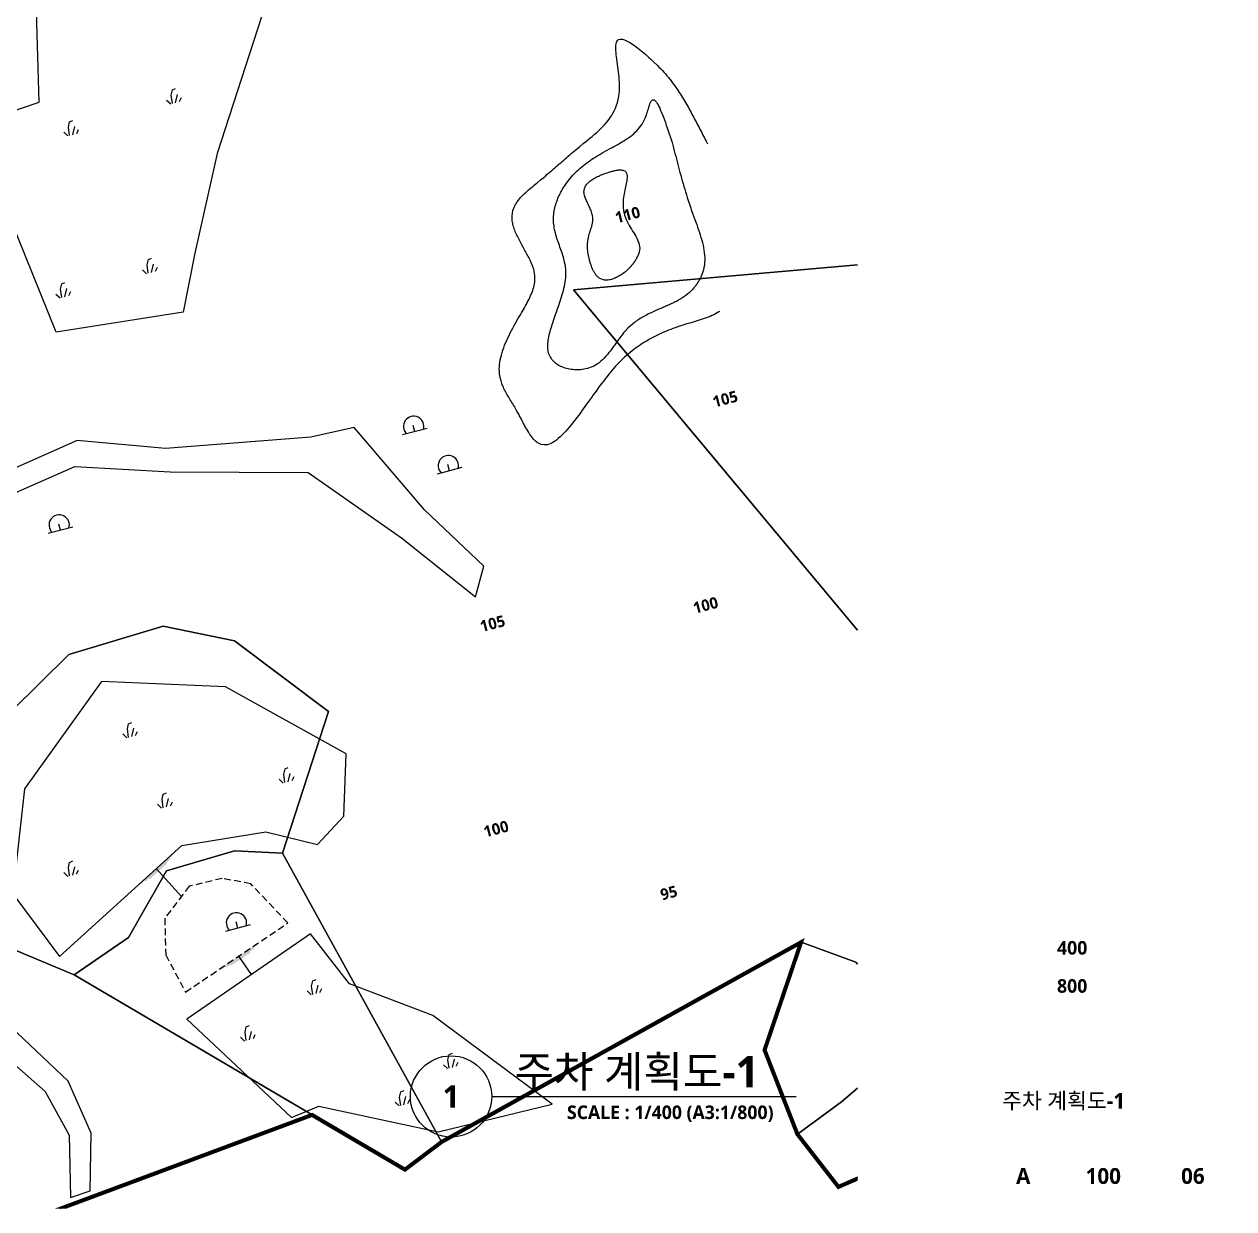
# Model space of a CAD drawing. Header units: millimetres. Extents: x 8000 to 190005487, y 8000 to 455456909.
# Drawn here: x 218247 to 325284, y 8000 to 112890 of the extents above; entities that cross this region are included whole.
import ezdxf
from ezdxf.enums import TextEntityAlignment as Align
from ezdxf.xclip import XClip

# ---------------------------------------------------------------- set-up
doc = ezdxf.new("R2010")
doc.units = ezdxf.units.MM
doc.header["$LTSCALE"] = 800
doc.header["$MEASUREMENT"] = 0
doc.header["$XCLIPFRAME"] = 0
doc.linetypes.add('HIDDEN', pattern=[0.375, 0.25, -0.125])
doc.linetypes.add('PHANTOM2', pattern=[31.75, 15.875, -3.175, 3.175, -3.175, 3.175, -3.175])
doc.layers.get('0').update_dxf_attribs({"linetype": 'CONTINUOUS'})
for name, color, linetype in [('1-1CON', 35, 'CONTINUOUS'), ('1-5CON', 30, 'CONTINUOUS'), ('1-HY', 8, 'CONTINUOUS'), ('1-SIM', 8, 'CONTINUOUS'), ('1-묘지', 4, 'CONTINUOUS'), ('1-비포장', 1, 'CONTINUOUS'), ('1-지적선', 3, 'CONTINUOUS'), ('A-ANNO-TITL', 7, 'CONTINUOUS'), ('AA-XXXX-TXT1', 2, 'CONTINUOUS'), ('NR', 7, 'CONTINUOUS'), ('rndur', 1, 'CONTINUOUS')]:
    doc.layers.add(name, color=color, linetype=linetype)
doc.styles.add('SH_대대리576', font='')
doc.styles.get('SH_대대리576').set_extended_font_data('NanumGothic', bold=True)

# ---------------------------------------------------------------- blocks, each defined once
blk = doc.blocks.new('*U1210')
at = {"layer": 'A-ANNO-TITL'}
blk.add_line((0, 0), (3367, 0), dxfattribs=at)
blk.add_circle((-450, 0), 450, dxfattribs=at)
at = {"layer": 'AA-XXXX-TXT1', "style": 'SH_대대리576'}
blk.add_attdef('DWG.TITLE', (250, 100), '', height=350, dxfattribs=at)
at = {"layer": 'AA-XXXX-TXT1', "color": 7, "style": 'SH_대대리576'}
blk.add_attdef('NO1', text='', height=300, dxfattribs=at).set_placement((-450, 0), align=Align.MIDDLE)
at = {"layer": 'AA-XXXX-TXT1', "style": 'SH_대대리576'}
blk.add_attdef('SCALE', text='', height=150, dxfattribs=at).set_placement((3117, -100), align=Align.TOP_RIGHT)
blk = doc.blocks.new('A$C33E82F04')
at = {"layer": '1-묘지', "color": 8, "linetype": 'Continuous'}
for p, q in [((1.5, 0), (0, 0)), ((0.75, 0), (0.75, 0.38))]:
    blk.add_line(p, q, dxfattribs=at)
blk.add_arc((0.756, 0.318), 0.6, 328.02653, 211.97347, dxfattribs=at)
blk = doc.blocks.new('A$C39EA40FB')
at = {"layer": '1-SIM', "color": 8}
for p, q in [((0.332, 0.503), (0.48, 0.777)), ((0.48, 0.777), (0.686, 0.812)), ((0, 0.286), (0.172, 0)), ((0.274, 0), (0.332, 0.503)), ((0.469, 0), (0.709, 0.446)), ((0.709, 0.011), (0.88, 0.206))]:
    blk.add_line(p, q, dxfattribs=at)
blk = doc.blocks.new('123123')
at = {"layer": '1-1CON', "color": 8, "linetype": 'Continuous'}
for points, elevation in [([(150818, -71403), (150775, -71432), (150627, -71522), (150474, -71607), (150318, -71688), (150157, -71763), (149992, -71835), (149824, -71903), (149653, -71967), (149479, -72029), (149303, -72088), (149125, -72146), (148944, -72202), (148763, -72256), (148580, -72310), (148397, -72363), (148213, -72417), (148029, -72471), (147845, -72526), (147662, -72582), (147281, -72702), (146906, -72832), (146712, -72901), (146519, -72974), (146328, -73048), (146139, -73125), (145952, -73205), (145766, -73286), (145582, -73370), (145401, -73456), (145221, -73545), (145044, -73635), (144868, -73727), (144695, -73822), (144524, -73919), (144356, -74017), (144190, -74118), (144027, -74221), (143867, -74325), (143709, -74432), (143554, -74540), (143401, -74651), (143252, -74763), (142921, -75020), (142606, -75286), (142435, -75438), (142268, -75592), (142104, -75750), (141944, -75911), (141787, -76075), (141632, -76243), (141479, -76414), (141328, -76589), (141178, -76767), (141028, -76950), (140880, -77136), (140731, -77327), (140582, -77522), (140432, -77721), (140281, -77925), (140128, -78133), (139973, -78346), (139816, -78563), (139656, -78786), (139493, -79014), (139326, -79246), (139010, -79685), (138679, -80143), (138525, -80355), (138368, -80568), (138208, -80782), (138047, -80994), (137884, -81204), (137720, -81410), (137555, -81611), (137388, -81806), (137222, -81994), (137055, -82173), (136889, -82342), (136723, -82500), (136557, -82646), (136393, -82778), (136230, -82895), (136069, -82995), (135910, -83079), (135754, -83144), (135599, -83188), (135448, -83212), (135300, -83214), (135055, -83176), (134822, -83067), (134728, -83011), (134635, -82944), (134545, -82867), (134455, -82781), (134367, -82685), (134280, -82582), (134195, -82471), (134110, -82354), (134026, -82230), (133944, -82100), (133861, -81965), (133780, -81826), (133699, -81684), (133618, -81538), (133538, -81390), (133458, -81240), (133378, -81089), (133298, -80937), (133218, -80786), (133138, -80635), (133058, -80486), (132905, -80208), (132751, -79939), (132678, -79815), (132605, -79692), (132532, -79571), (132460, -79452), (132389, -79334), (132318, -79218), (132249, -79103), (132180, -78989), (132113, -78875), (132048, -78763), (131985, -78651), (131923, -78540), (131864, -78429), (131807, -78318), (131754, -78208), (131702, -78098), (131655, -77987), (131610, -77876), (131569, -77765), (131531, -77654), (131498, -77541), (131417, -77234), (131369, -76920), (131351, -76718), (131344, -76515), (131349, -76309), (131365, -76101), (131390, -75892), (131426, -75680), (131471, -75468), (131524, -75253), (131586, -75038), (131655, -74822), (131732, -74605), (131815, -74387), (131904, -74168), (131999, -73950), (132100, -73731), (132205, -73511), (132314, -73293), (132426, -73074), (132542, -72856), (132660, -72638), (132781, -72421), (132992, -72047), (133207, -71677), (133297, -71521), (133388, -71366), (133477, -71211), (133566, -71057), (133653, -70903), (133738, -70750), (133821, -70598), (133901, -70445), (133977, -70293), (134050, -70142), (134119, -69991), (134184, -69840), (134244, -69690), (134298, -69540), (134347, -69390), (134389, -69241), (134425, -69092), (134454, -68943), (134475, -68795), (134488, -68647), (134494, -68499), (134488, -68246), (134455, -67993), (134437, -67889), (134415, -67784), (134389, -67679), (134359, -67575), (134326, -67470), (134289, -67365), (134249, -67260), (134207, -67155), (134161, -67050), (134114, -66944), (134063, -66839), (134011, -66733), (133957, -66627), (133902, -66520), (133845, -66413), (133787, -66306), (133728, -66199), (133668, -66091), (133607, -65982), (133547, -65873), (133486, -65764), (133363, -65541), (133241, -65315), (133180, -65201), (133119, -65086), (133060, -64970), (133002, -64855), (132946, -64739), (132892, -64623), (132840, -64507), (132790, -64391), (132743, -64275), (132698, -64159), (132657, -64044), (132619, -63929), (132585, -63814), (132555, -63700), (132529, -63587), (132507, -63474), (132490, -63362), (132478, -63251), (132472, -63141), (132470, -63032), (132475, -62924), (132498, -62679), (132555, -62440), (132597, -62307), (132649, -62176), (132709, -62047), (132778, -61920), (132855, -61794), (132939, -61671), (133030, -61549), (133127, -61428), (133230, -61309), (133338, -61192), (133451, -61076), (133568, -60961), (133689, -60847), (133812, -60735), (133939, -60624), (134067, -60513), (134197, -60404), (134328, -60295), (134460, -60188), (134591, -60081), (134722, -59974), (135002, -59746), (135275, -59519), (135420, -59398), (135562, -59278), (135703, -59158), (135843, -59039), (135980, -58920), (136117, -58802), (136252, -58684), (136387, -58567), (136520, -58450), (136653, -58334), (136785, -58218), (136917, -58102), (137049, -57987), (137180, -57872), (137312, -57758), (137443, -57643), (137576, -57529), (137708, -57415), (137842, -57302), (137976, -57188), (138111, -57075), (138437, -56804), (138770, -56534), (138965, -56376), (139161, -56218), (139357, -56058), (139552, -55897), (139745, -55733), (139936, -55565), (140123, -55395), (140306, -55220), (140484, -55041), (140656, -54856), (140821, -54666), (140978, -54470), (141127, -54267), (141266, -54057), (141395, -53840), (141513, -53614), (141619, -53379), (141713, -53135), (141793, -52882), (141858, -52618), (141908, -52343), (141966, -51853), (141974, -51327), (141969, -51104), (141958, -50877), (141941, -50647), (141920, -50416), (141895, -50185), (141867, -49955), (141837, -49727), (141807, -49502), (141777, -49282), (141748, -49067), (141721, -48859), (141697, -48660), (141678, -48469), (141664, -48289), (141656, -48120), (141655, -47964), (141662, -47822), (141678, -47695), (141705, -47584), (141742, -47490), (141792, -47415), (141905, -47315), (142065, -47283), (142146, -47282), (142234, -47293), (142331, -47317), (142434, -47351), (142544, -47397), (142660, -47452), (142781, -47516), (142907, -47589), (143037, -47670), (143170, -47758), (143307, -47853), (143446, -47954), (143587, -48060), (143730, -48170), (143873, -48285), (144016, -48403), (144159, -48524), (144302, -48646), (144442, -48770), (144581, -48895), (144717, -49019), (145026, -49308), (145314, -49590), (145472, -49749), (145624, -49906), (145771, -50061), (145911, -50214), (146047, -50366), (146177, -50517), (146303, -50667), (146424, -50816), (146542, -50964), (146655, -51112), (146765, -51259), (146872, -51407), (146976, -51554), (147077, -51701), (147176, -51849), (147272, -51998), (147367, -52147), (147461, -52297), (147553, -52448), (147644, -52600), (147735, -52754), (147904, -53046), (148073, -53344), (148152, -53484), (148231, -53626), (148310, -53769), (148388, -53913), (148467, -54058), (148546, -54204), (148625, -54351), (148703, -54499), (148782, -54648), (148860, -54798), (148939, -54948), (149018, -55099), (149096, -55251), (149175, -55403), (149253, -55556), (149332, -55709), (149410, -55862), (149489, -56016), (149567, -56170), (149646, -56324), (149724, -56479), (149762, -56554)], 108000), ([(146647, -56435), (146708, -56675), (146768, -56916), (146829, -57157), (146890, -57398), (146951, -57640), (147013, -57881), (147075, -58123), (147138, -58365), (147201, -58607), (147265, -58850), (147331, -59093), (147397, -59337), (147465, -59581), (147534, -59826), (147604, -60072), (147676, -60318), (147749, -60566), (147824, -60814), (147901, -61063), (147980, -61312), (148060, -61563), (148143, -61815), (148229, -62068), (148393, -62546), (148566, -63027), (148647, -63252), (148730, -63479), (148812, -63705), (148893, -63933), (148972, -64160), (149049, -64387), (149122, -64614), (149192, -64841), (149257, -65068), (149316, -65294), (149370, -65519), (149416, -65743), (149455, -65967), (149486, -66189), (149507, -66410), (149519, -66629), (149521, -66847), (149511, -67063), (149489, -67278), (149455, -67490), (149407, -67700), (149322, -67985), (149208, -68266), (149175, -68343), (149140, -68418), (149103, -68494), (149065, -68569), (149024, -68643), (148982, -68716), (148937, -68789), (148892, -68861), (148844, -68933), (148795, -69003), (148744, -69073), (148692, -69142), (148639, -69209), (148584, -69276), (148528, -69341), (148470, -69406), (148412, -69469), (148352, -69531), (148291, -69591), (148229, -69650), (148166, -69708), (148017, -69840), (147863, -69964), (147773, -70032), (147682, -70097), (147589, -70161), (147495, -70222), (147400, -70281), (147304, -70339), (147207, -70394), (147109, -70448), (147010, -70501), (146909, -70552), (146809, -70602), (146707, -70650), (146605, -70698), (146502, -70745), (146399, -70791), (146295, -70837), (146191, -70882), (146087, -70927), (145983, -70971), (145878, -71016), (145774, -71060), (145548, -71157), (145323, -71255), (145202, -71308), (145081, -71362), (144961, -71417), (144842, -71472), (144723, -71529), (144604, -71586), (144487, -71645), (144370, -71705), (144254, -71766), (144139, -71829), (144026, -71894), (143913, -71960), (143802, -72028), (143691, -72098), (143583, -72170), (143476, -72244), (143370, -72321), (143266, -72400), (143164, -72481), (143063, -72565), (142965, -72652), (142715, -72883), (142479, -73135), (142339, -73295), (142202, -73461), (142069, -73632), (141939, -73806), (141810, -73982), (141683, -74160), (141556, -74339), (141429, -74517), (141302, -74693), (141173, -74867), (141042, -75038), (140909, -75204), (140772, -75364), (140631, -75519), (140485, -75666), (140335, -75804), (140178, -75933), (140014, -76052), (139844, -76159), (139665, -76254), (139477, -76336), (139161, -76444), (138818, -76513), (138685, -76534), (138549, -76549), (138411, -76558), (138271, -76562), (138130, -76560), (137989, -76553), (137847, -76540), (137706, -76523), (137566, -76500), (137428, -76471), (137292, -76438), (137158, -76400), (137028, -76356), (136901, -76308), (136778, -76254), (136660, -76196), (136547, -76133), (136440, -76065), (136339, -75992), (136245, -75915), (136158, -75833), (135990, -75649), (135860, -75445), (135801, -75331), (135752, -75211), (135712, -75087), (135681, -74959), (135659, -74826), (135645, -74690), (135638, -74550), (135638, -74406), (135645, -74260), (135658, -74111), (135677, -73960), (135701, -73807), (135729, -73652), (135763, -73495), (135800, -73338), (135840, -73180), (135883, -73021), (135929, -72863), (135978, -72704), (136027, -72546), (136078, -72389), (136200, -72021), (136323, -71662), (136393, -71457), (136464, -71256), (136534, -71056), (136603, -70858), (136670, -70663), (136735, -70469), (136798, -70277), (136859, -70086), (136916, -69897), (136970, -69710), (137020, -69523), (137066, -69338), (137107, -69153), (137143, -68969), (137174, -68786), (137199, -68604), (137218, -68421), (137230, -68240), (137235, -68058), (137232, -67876), (137222, -67694), (137189, -67364), (137127, -67033), (137095, -66885), (137058, -66736), (137016, -66587), (136972, -66438), (136924, -66288), (136874, -66138), (136822, -65988), (136768, -65838), (136714, -65687), (136659, -65535), (136604, -65384), (136551, -65232), (136498, -65079), (136447, -64927), (136399, -64773), (136353, -64620), (136311, -64466), (136273, -64311), (136239, -64156), (136210, -64001), (136187, -63845), (136153, -63544), (136144, -63241), (136146, -63095), (136152, -62949), (136164, -62802), (136181, -62656), (136203, -62510), (136229, -62364), (136260, -62219), (136296, -62074), (136336, -61930), (136381, -61787), (136429, -61645), (136481, -61504), (136538, -61364), (136597, -61226), (136661, -61088), (136727, -60953), (136797, -60819), (136870, -60687), (136946, -60557), (137025, -60429), (137106, -60303), (137295, -60025), (137496, -59758), (137611, -59614), (137730, -59473), (137853, -59336), (137978, -59202), (138107, -59071), (138239, -58944), (138374, -58819), (138511, -58698), (138651, -58579), (138793, -58463), (138938, -58350), (139085, -58239), (139235, -58130), (139386, -58024), (139539, -57919), (139694, -57817), (139851, -57717), (140009, -57618), (140169, -57521), (140329, -57425), (140492, -57331), (140821, -57144), (141154, -56961), (141323, -56870), (141492, -56778), (141660, -56687), (141828, -56595), (141995, -56501), (142160, -56406), (142324, -56309), (142484, -56209), (142643, -56106), (142798, -56000), (142949, -55889), (143096, -55774), (143239, -55653), (143377, -55527), (143510, -55395), (143637, -55257), (143757, -55111), (143872, -54959), (143979, -54798), (144079, -54628), (144171, -54450), (144279, -54210), (144372, -53953), (144392, -53897), (144411, -53840), (144429, -53782), (144447, -53725), (144465, -53668), (144482, -53611), (144499, -53554), (144516, -53497), (144532, -53442), (144548, -53387), (144564, -53334), (144579, -53281), (144595, -53230), (144610, -53180), (144625, -53132), (144641, -53086), (144656, -53042), (144672, -53001), (144687, -52961), (144703, -52924), (144719, -52890), (144787, -52760), (144859, -52681), (144917, -52649), (144977, -52643), (145040, -52663), (145106, -52707), (145174, -52774), (145244, -52863), (145316, -52971), (145390, -53099), (145466, -53244), (145544, -53406), (145623, -53584), (145703, -53775), (145785, -53978), (145868, -54194), (145952, -54419), (146037, -54653), (146123, -54895), (146210, -55143), (146297, -55396), (146384, -55653), (146472, -55913), (146559, -56174), (146647, -56435)], 109000)]:
    blk.add_lwpolyline(points, dxfattribs=dict(at, elevation=elevation))
at = {"layer": '1-5CON', "color": 8, "linetype": 'Continuous', "elevation": 110000}
blk.add_lwpolyline([(143283, -67025), (143263, -67050), (143244, -67076), (143224, -67101), (143205, -67126), (143185, -67151), (143165, -67176), (143146, -67201), (143126, -67226), (143106, -67252), (143085, -67277), (143065, -67302), (143045, -67327), (143024, -67352), (143003, -67376), (142982, -67401), (142960, -67426), (142938, -67451), (142916, -67476), (142894, -67500), (142871, -67525), (142848, -67549), (142824, -67574), (142800, -67598), (142698, -67700), (142588, -67800), (142501, -67875), (142409, -67948), (142314, -68020), (142217, -68089), (142116, -68156), (142014, -68219), (141909, -68279), (141803, -68336), (141696, -68389), (141588, -68437), (141480, -68480), (141372, -68518), (141264, -68551), (141157, -68578), (141052, -68598), (140948, -68612), (140845, -68619), (140745, -68619), (140648, -68611), (140554, -68595), (140463, -68570), (140320, -68515), (140188, -68436), (140138, -68401), (140090, -68363), (140043, -68322), (139998, -68278), (139955, -68230), (139913, -68180), (139872, -68127), (139833, -68072), (139796, -68015), (139759, -67956), (139725, -67895), (139691, -67832), (139659, -67767), (139628, -67702), (139598, -67635), (139569, -67567), (139542, -67498), (139515, -67429), (139490, -67359), (139466, -67289), (139442, -67219), (139388, -67047), (139338, -66877), (139311, -66777), (139286, -66677), (139263, -66577), (139242, -66478), (139223, -66380), (139206, -66281), (139191, -66183), (139179, -66086), (139168, -65989), (139160, -65892), (139155, -65795), (139151, -65699), (139150, -65603), (139151, -65507), (139155, -65412), (139161, -65316), (139170, -65221), (139181, -65126), (139195, -65031), (139211, -64937), (139230, -64842), (139265, -64686), (139308, -64531), (139326, -64469), (139344, -64408), (139363, -64347), (139383, -64286), (139403, -64224), (139423, -64163), (139443, -64102), (139462, -64040), (139482, -63979), (139500, -63918), (139518, -63856), (139535, -63795), (139551, -63733), (139566, -63671), (139579, -63610), (139591, -63548), (139601, -63486), (139609, -63424), (139614, -63361), (139618, -63299), (139619, -63236), (139615, -63072), (139592, -62907), (139571, -62805), (139545, -62702), (139513, -62599), (139476, -62496), (139436, -62393), (139392, -62291), (139347, -62189), (139299, -62087), (139250, -61985), (139201, -61884), (139153, -61784), (139105, -61685), (139059, -61586), (139016, -61489), (138975, -61392), (138939, -61297), (138907, -61203), (138880, -61110), (138859, -61019), (138845, -60929), (138838, -60841), (138840, -60671), (138877, -60507), (138903, -60428), (138936, -60351), (138977, -60275), (139026, -60201), (139080, -60129), (139142, -60059), (139209, -59991), (139282, -59924), (139360, -59859), (139444, -59796), (139532, -59734), (139624, -59675), (139721, -59617), (139821, -59560), (139924, -59506), (140031, -59453), (140140, -59402), (140252, -59353), (140365, -59305), (140481, -59259), (140597, -59215), (140789, -59146), (140982, -59081), (141057, -59057), (141131, -59033), (141206, -59011), (141280, -58990), (141353, -58970), (141426, -58951), (141498, -58933), (141569, -58918), (141639, -58903), (141707, -58891), (141774, -58880), (141839, -58872), (141903, -58865), (141964, -58861), (142023, -58858), (142080, -58859), (142135, -58861), (142187, -58867), (142236, -58874), (142282, -58885), (142325, -58899), (142443, -58949), (142531, -59026), (142576, -59090), (142610, -59164), (142633, -59248), (142647, -59342), (142652, -59445), (142648, -59557), (142638, -59676), (142622, -59801), (142601, -59934), (142575, -60071), (142547, -60214), (142516, -60361), (142484, -60512), (142452, -60665), (142420, -60821), (142390, -60978), (142362, -61137), (142338, -61295), (142318, -61453), (142304, -61611), (142296, -61766), (142294, -62134), (142339, -62484), (142380, -62683), (142434, -62877), (142499, -63065), (142574, -63249), (142657, -63428), (142746, -63603), (142841, -63774), (142938, -63941), (143038, -64106), (143137, -64268), (143234, -64427), (143328, -64583), (143418, -64738), (143501, -64892), (143575, -65044), (143640, -65195), (143694, -65346), (143735, -65497), (143760, -65647), (143770, -65798), (143762, -65950), (143729, -66133), (143666, -66317), (143655, -66348), (143643, -66378), (143630, -66409), (143617, -66439), (143603, -66470), (143588, -66501), (143573, -66531), (143557, -66562), (143541, -66593), (143525, -66623), (143508, -66654), (143490, -66685), (143472, -66716), (143454, -66747), (143436, -66778), (143417, -66809), (143398, -66840), (143379, -66870), (143360, -66901), (143341, -66932), (143322, -66963), (143302, -66994), (143283, -67025)], close=True, dxfattribs=at)
at = {"layer": '1-HY'}
for points in [[(95410, -42154), (101588, -27808), (111365, -27396), (113947, -34923), (110304, -45298), (106388, -57406), (104403, -66238), (103357, -71456), (92138, -73223), (84689, -54868), (90630, -52869), (90390, -44825)], [(103683, -134053), (112965, -142752), (115382, -141749), (125944, -144023), (136033, -141578), (125449, -133720), (118102, -130924), (114632, -126488)]]:
    blk.add_lwpolyline(points, close=True, dxfattribs=at)
at = {"layer": '1-HY', "color": 8}
blk.add_lwpolyline([(117787, -110555), (117787, -110555), (107115, -104637), (96137, -104162), (89344, -113671), (88303, -122954), (92415, -128493), (103239, -118669), (110683, -117476), (115268, -118575), (117589, -116067)], close=True, dxfattribs=at)
at = {"layer": '1-묘지', "color": 8, "linetype": 'HIDDEN', "ltscale": 3}
blk.add_lwpolyline([(109346, -122069), (106815, -121589), (103914, -122285), (101740, -125117), (101833, -128367), (103572, -131652), (112645, -125532)], close=True, dxfattribs=at)
at = {"layer": '1-비포장', "color": 8, "linetype": 'Continuous'}
for points in [[(85101, -135138), (91148, -140446), (93270, -144321), (93390, -149846), (95150, -149257), (95215, -144144), (93205, -139550), (87545, -134189)], [(84532, -89199), (93795, -85116), (102228, -85592), (114442, -85646), (122694, -91431), (129251, -96661), (129251, -96661), (129975, -93930), (129975, -93930), (124739, -88957), (118497, -81655), (114658, -82528), (101801, -83537), (94002, -82831), (84738, -86909)]]:
    blk.add_lwpolyline(points, dxfattribs=at)
at = {"layer": '1-지적선', "color": 8}
for points in [[(189623, -58719, 0), (171850, -66474, 0), (137917, -69468, 0), (184120, -124881, 0), (168896, -135093, 0), (162899, -129019, 0), (158053, -127230, 0), (126244, -144914, 0), (112162, -119349, 0), (116222, -106823, 0), (107918, -100547, 0), (101606, -99253, 0), (93247, -101770, 0), (88169, -106796, 0), (83634, -118176, 0), (72371, -111504, 0), (66924, -115335, 0), (71982, -121051, 0), (93734, -130126, 0), (114783, -142524, 0), (78073, -156205, 0), (59383, -150963, 0)], [(201848, -105564, 0), (200261, -107026, 0), (188414, -122564, 0), (184120, -124881, 0), (137917, -69468, 0), (171850, -66474, 0), (189623, -58719, 0)], [(93734, -130126, 0), (71982, -121051, 0), (66924, -115335, 0), (72371, -111504, 0), (83634, -118176, 0), (88169, -106796, 0), (93247, -101770, 0), (101606, -99253, 0), (107918, -100547, 0), (116222, -106823, 0), (112162, -119349, 0), (107912, -119134, 0), (101889, -120930, 0), (98533, -126813, 0), (93734, -130126, 0)], [(157729, -144231, 0), (161634, -141384, 0), (168896, -135093, 0), (171866, -138045, 0), (177271, -139263, 0), (183868, -137491, 0), (202131, -117768, 0), (203749, -112849, 0)], [(205072, -117918, 0), (192041, -134380, 0), (187657, -139202, 0), (180698, -143450, 0), (173741, -143497, 0), (161359, -148892, 0), (157729, -144231, 0)], [(93734, -130126, 0), (98533, -126813, 0), (101889, -120930, 0), (107912, -119134, 0), (112162, -119349, 0), (126244, -144914, 0), (123001, -147366, 0), (93734, -130126, 0)], [(168896, -135093, 0), (161634, -141384, 0), (157729, -144231, 0), (154820, -136773, 0), (158053, -127230, 0), (162899, -129019, 0), (168896, -135093, 0)], [(161359, -148892, 0), (173741, -143497, 0), (180698, -143450, 0), (187657, -139202, 0), (192041, -134380, 0), (192527, -138043, 0), (202976, -156072, 0), (207131, -157373, 0), (215191, -162712, 0)]]:
    blk.add_polyline3d(points, dxfattribs=at)
at = {"layer": 'NR', "color": 8, "linetype": 'Continuous'}
for p, q in [((103228, -123178), (100989, -120711)), ((109402, -130101), (108298, -128465))]:
    blk.add_line(p, q, dxfattribs=at)
for points in [[(99545, -122022), (102433, -119401), (99616, -122099), (102504, -119478)], [(99949, -121797), (102170, -119781), (100020, -121875), (102241, -119858)], [(100353, -121572), (101908, -120161), (100423, -121650), (101978, -120239)], [(106681, -129555), (109914, -127374), (106740, -129642), (109973, -127461)], [(107113, -129391), (109600, -127713), (107172, -129478), (109659, -127800)], [(107545, -129226), (109286, -128052), (107604, -129313), (109344, -128139)]]:
    blk.add_solid(points, dxfattribs=at)
at = {"layer": 'rndur', "linetype": 'PHANTOM2', "ltscale": 2, "const_width": 360, "flags": 128}
blk.add_lwpolyline([(206883, -157310), (202971, -156085), (192523, -138055), (192037, -134393), (187653, -139214), (180694, -143462), (173737, -143509), (161354, -148904), (157725, -144242), (154816, -136784), (158050, -127241), (126239, -144923), (122996, -147375), (114777, -142533), (78067, -156212), (59378, -150969), (50990, -145420), (42961, -141949), (35259, -140747), (23792, -141142), (15855, -140119), (12425, -139716), (9303, -139321), (5202, -130219), (-3377, -125158), (-12855, -120922), (-25433, -113134), (-31110, -107172), (-33684, -104469), (-50296, -94166), (-54916, -87820), (-58556, -75838), (-58594, -63575), (-54697, -51462), (-52838, -43399), (-53310, -35411), (-56465, -30247), (-58199, -23603), (-65933, 6044), (-65550, 7455), (-83110, 7388), (-99556, 7405), (-100789, 7832), (-83513, -58384), (-91570, -60086), (-90952, -159807)], dxfattribs=at)
at = {"layer": 'rndur', "linetype": 'PHANTOM2', "ltscale": 2, "flags": 128}
blk.add_lwpolyline([(206883, -157310), (202971, -156085), (192523, -138055), (192037, -134393), (187653, -139214), (180694, -143462), (173737, -143509), (161354, -148904), (157725, -144242), (154816, -136784), (158050, -127241), (126239, -144923), (122996, -147375), (114777, -142533), (78067, -156212), (59378, -150969), (50990, -145420), (42961, -141949), (35259, -140747), (23792, -141142), (15855, -140119), (12425, -139716), (9303, -139321), (5202, -130219), (-3377, -125158), (-12855, -120922), (-25433, -113134), (-31110, -107172), (-33684, -104469), (-50296, -94166), (-54916, -87820), (-58556, -75838), (-58594, -63575), (-54697, -51462), (-52838, -43399), (-53310, -35411), (-56465, -30247), (-58199, -23603), (-65933, 6044), (-65550, 7455), (-83110, 7388), (-99556, 7405), (-100789, 7832), (-83513, -58384), (-91570, -60086), (-90952, -159807)], dxfattribs=at)
at = {"layer": '1-SIM', "xscale": 1500, "yscale": 1500, "zscale": 1500, "rotation": 14.62512501046145}
for p in [(102017, -53085), (92922, -55917), (99887, -68115), (92225, -70264), (98141, -109215), (111983, -113208), (101212, -115438), (92918, -121479), (114447, -131972), (108554, -136053), (126513, -138499), (122226, -141803)]:
    blk.add_blockref('A$C39EA40FB', p, dxfattribs=at)
at = {"layer": '1-묘지', "xscale": 1500, "yscale": 1500, "zscale": 1500, "rotation": 14.62512501046145}
for p in [(122789, -82319), (125852, -85786), (91423, -91048), (107109, -126277)]:
    blk.add_blockref('A$C33E82F04', p, dxfattribs=at)
at = {"layer": '1-5CON', "color": 8, "linetype": 'Continuous', "style": 'SH_대대리576'}
for s, p in [('110', (141738, -63597, 107840)), ('105', (150374, -79902, 107840)), ('100', (148638, -98159, 107840)), ('105', (129786, -99787, 107840)), ('100', (130101, -117970, 107840)), ('95', (145749, -123538, 107840))]:
    blk.add_text(s, height=1000, rotation=14.62513, dxfattribs=at).set_placement(p)

msp = doc.modelspace()

# ---------------------------------------------------------------- block references
ref = msp.add_blockref('123123', (128944.9, 158844.9))
XClip(ref).set_block_clipping_path([(-120944.9433038561, -150844.9393511166), (163055.0566959581, 70755.0606488834)])
ref = msp.add_blockref('*U1210', (259624.4, 17947.5), dxfattribs=dict(xscale=8, yscale=8, zscale=8))
ref.add_attrib('SCALE', 'SCALE : 1/400 (A3:1/800)', dxfattribs={"layer": 'A-ANNO-TITL', "height": 1200, "style": 'SH_대대리576'}).set_placement((284558, 17147.5), align=Align.TOP_RIGHT)
ref.add_attrib('DWG.TITLE', '주차 계획도-1', (261624.4, 18747.5), dxfattribs={"layer": 'A-ANNO-TITL', "height": 2783.26, "style": 'SH_대대리576'})
ref.add_attrib('NO1', '1', dxfattribs={"layer": 'A-ANNO-TITL', "color": 7, "height": 2000, "style": 'SH_대대리576'}).set_placement((256024.4, 17947.5), align=Align.MIDDLE)

# ---------------------------------------------------------------- texts
at = {"layer": 'A-ANNO-TITL', "style": 'SH_대대리576'}
for s, height, p in [('400', 1200, (310980.7, 31111.2)), ('800', 1200, (310980.7, 27733.6)), ('주차 계획도-1', 1400, (310227, 17589)), ('A', 1400, (306650.1, 10908.4)), ('100', 1400, (313734.4, 10908.4)), ('06', 1400, (321663, 10908.4))]:
    msp.add_text(s, height=height, dxfattribs=at).set_placement(p, align=Align.MIDDLE)

doc.saveas('drawing.dxf')
